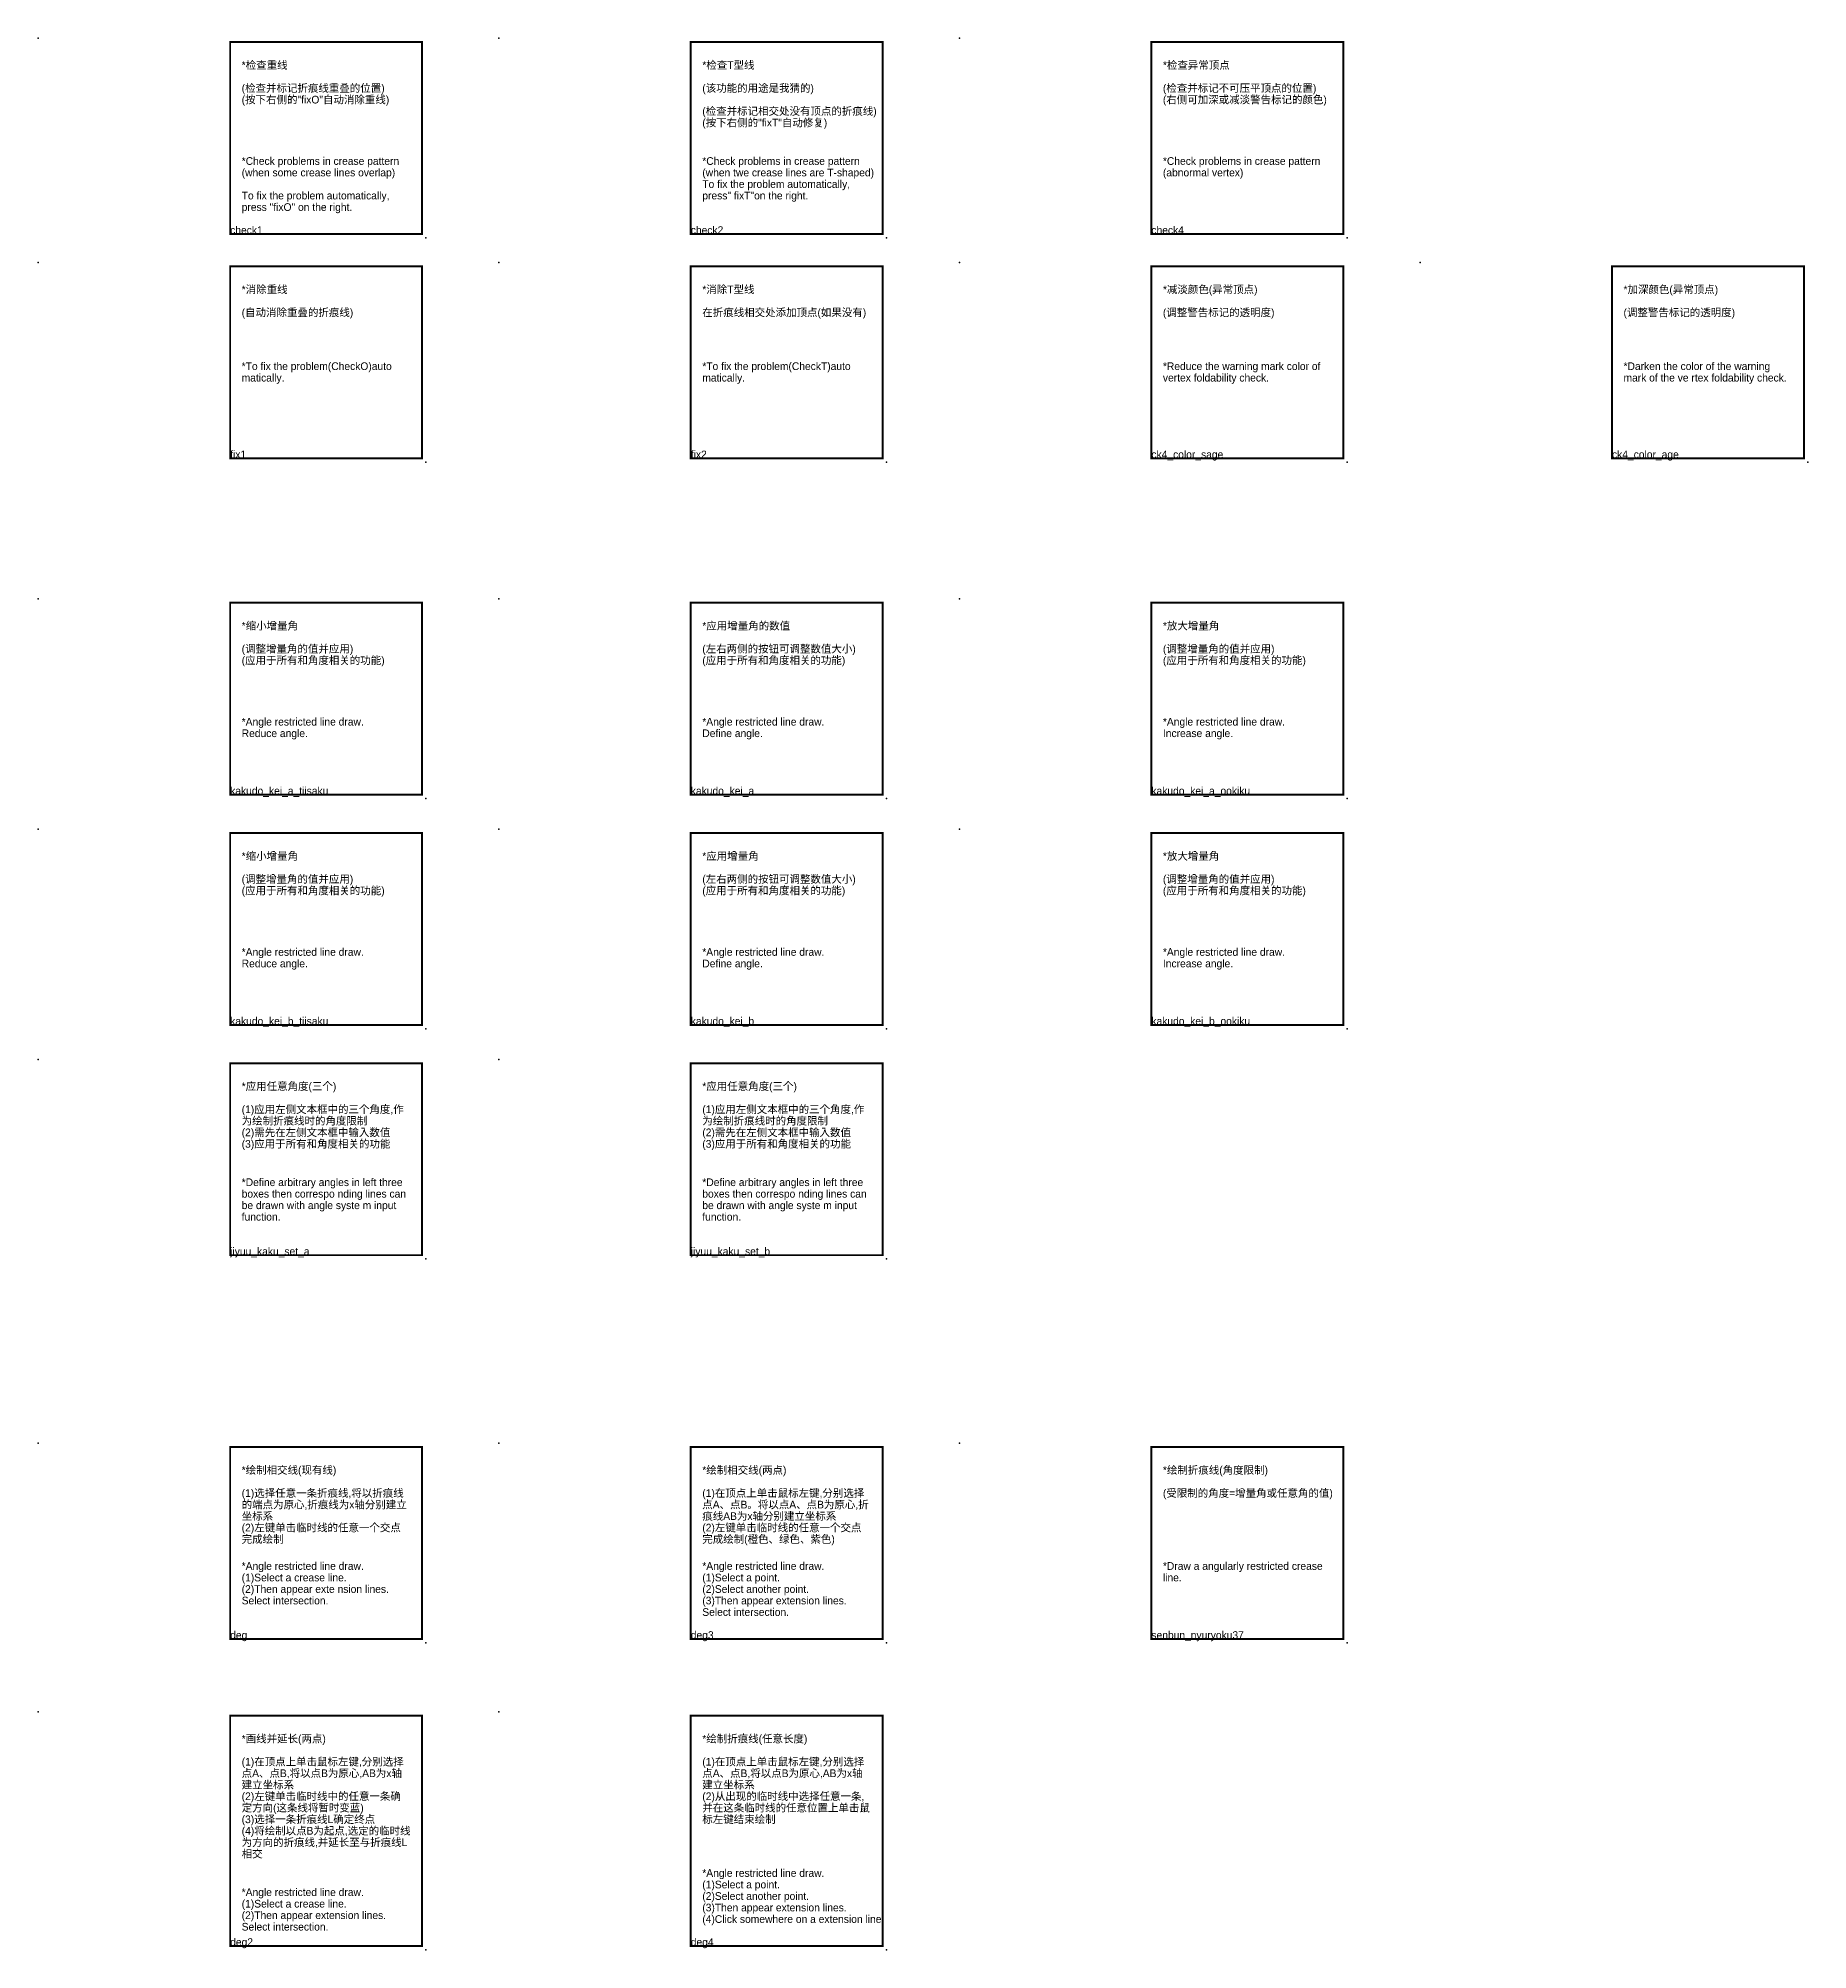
# Model space of a CAD drawing. Header units: millimetres. Extents: x -1842 to 3667, y -2745 to 2263.
# Drawn here: x 2270.6 to 2731.6, y -2186.7 to -1688.6 of the extents above; entities that cross this region are included whole.
import ezdxf

# ---------------------------------------------------------------- set-up
doc = ezdxf.new("R2010")
doc.units = ezdxf.units.MM
doc.header["$LTSCALE"] = 1000
doc.layers.add('1-中文', color=7, linetype='Continuous', lineweight=25)
doc.layers.add('2-英文', color=250, linetype='Continuous', lineweight=25)
doc.layers.add('3-图名', color=6, linetype='Continuous', plot=False, transparency=0.5)
doc.layers.add('4-图框', color=7, linetype='Continuous', true_color=0x81cde4)
doc.styles.add('kucha制图', font='')
doc.styles.get('kucha制图').set_extended_font_data('思源黑体 CN Regular')

# ---------------------------------------------------------------- blocks, each defined once
blk = doc.blocks.new('*U15')
at = {"color": 0, "const_width": 0.5}
blk.add_lwpolyline([(0, -50), (50, -50), (50, 0), (0, 0)], close=True, dxfattribs=at)
at = {"color": 8}
for p in [(-50, 1), (51, -51)]:
    blk.add_point(p, dxfattribs=at)
blk = doc.blocks.new('*U9')
at = {"color": 0, "const_width": 0.5}
blk.add_lwpolyline([(0, -60), (50, -60), (50, 0), (0, 0)], close=True, dxfattribs=at)
at = {"color": 8}
for p in [(-50, 1), (51, -61)]:
    blk.add_point(p, dxfattribs=at)
blk = doc.blocks.new('*U14')
at = {"color": 0, "const_width": 0.5}
blk.add_lwpolyline([(0, -60), (50, -60), (50, 0), (0, 0)], close=True, dxfattribs=at)
at = {"color": 8}
for p in [(-50, 1), (51, -61)]:
    blk.add_point(p, dxfattribs=at)
blk = doc.blocks.new('图名')
at = {"layer": '3-图名', "ltscale": 8, "style": 'kucha制图', "flags": 8}
blk.add_attdef('图名', (0, 0), '', height=2, dxfattribs=at)

msp = doc.modelspace()

# ---------------------------------------------------------------- block references
at = {"layer": '3-图名'}
ref = msp.add_blockref('图名', (2320.63, -1739.57), dxfattribs=at)
ref.add_attrib('图名', 'check1', (2320.63, -1739.57), dxfattribs={"ltscale": 8, "height": 2, "style": 'kucha制图'})
ref = msp.add_blockref('图名', (2440.63, -1739.57), dxfattribs=at)
ref.add_attrib('图名', 'check2', (2440.63, -1739.57), dxfattribs={"ltscale": 8, "height": 2, "style": 'kucha制图'})
ref = msp.add_blockref('图名', (2560.63, -1739.57), dxfattribs=at)
ref.add_attrib('图名', 'check4', (2560.63, -1739.57), dxfattribs={"ltscale": 8, "height": 2, "style": 'kucha制图'})
ref = msp.add_blockref('图名', (2320.63, -1798.03), dxfattribs=at)
ref.add_attrib('图名', 'fix1', (2320.63, -1798.03), dxfattribs={"ltscale": 8, "height": 2, "style": 'kucha制图'})
ref = msp.add_blockref('图名', (2440.63, -1798.03), dxfattribs=at)
ref.add_attrib('图名', 'fix2', (2440.63, -1798.03), dxfattribs={"ltscale": 8, "height": 2, "style": 'kucha制图'})
ref = msp.add_blockref('图名', (2560.63, -1798.03), dxfattribs=at)
ref.add_attrib('图名', 'ck4_color_sage', (2560.63, -1798.03), dxfattribs={"ltscale": 8, "height": 2, "style": 'kucha制图'})
ref = msp.add_blockref('图名', (2680.63, -1798.03), dxfattribs=at)
ref.add_attrib('图名', 'ck4_color_age', (2680.63, -1798.03), dxfattribs={"ltscale": 8, "height": 2, "style": 'kucha制图'})
ref = msp.add_blockref('图名', (2320.63, -1885.68), dxfattribs=at)
ref.add_attrib('图名', 'kakudo_kei_a_tiisaku', (2320.63, -1885.68), dxfattribs={"ltscale": 8, "height": 2, "style": 'kucha制图'})
ref = msp.add_blockref('图名', (2440.63, -1885.68), dxfattribs=at)
ref.add_attrib('图名', 'kakudo_kei_a', (2440.63, -1885.68), dxfattribs={"ltscale": 8, "height": 2, "style": 'kucha制图'})
ref = msp.add_blockref('图名', (2560.63, -1885.68), dxfattribs=at)
ref.add_attrib('图名', 'kakudo_kei_a_ookiku', (2560.63, -1885.68), dxfattribs={"ltscale": 8, "height": 2, "style": 'kucha制图'})
ref = msp.add_blockref('图名', (2320.63, -1945.68), dxfattribs=at)
ref.add_attrib('图名', 'kakudo_kei_b_tiisaku', (2320.63, -1945.68), dxfattribs={"ltscale": 8, "height": 2, "style": 'kucha制图'})
ref = msp.add_blockref('图名', (2440.63, -1945.68), dxfattribs=at)
ref.add_attrib('图名', 'kakudo_kei_b', (2440.63, -1945.68), dxfattribs={"ltscale": 8, "height": 2, "style": 'kucha制图'})
ref = msp.add_blockref('图名', (2560.63, -1945.68), dxfattribs=at)
ref.add_attrib('图名', 'kakudo_kei_b_ookiku', (2560.63, -1945.68), dxfattribs={"ltscale": 8, "height": 2, "style": 'kucha制图'})
ref = msp.add_blockref('图名', (2320.63, -2005.68), dxfattribs=at)
ref.add_attrib('图名', 'jiyuu_kaku_set_a', (2320.63, -2005.68), dxfattribs={"ltscale": 8, "height": 2, "style": 'kucha制图'})
ref = msp.add_blockref('图名', (2440.63, -2005.68), dxfattribs=at)
ref.add_attrib('图名', 'jiyuu_kaku_set_b', (2440.63, -2005.68), dxfattribs={"ltscale": 8, "height": 2, "style": 'kucha制图'})
ref = msp.add_blockref('图名', (2320.63, -2105.68), dxfattribs=at)
ref.add_attrib('图名', 'deg', (2320.63, -2105.68), dxfattribs={"ltscale": 8, "height": 2, "style": 'kucha制图'})
ref = msp.add_blockref('图名', (2440.63, -2105.68), dxfattribs=at)
ref.add_attrib('图名', 'deg3', (2440.63, -2105.68), dxfattribs={"ltscale": 8, "height": 2, "style": 'kucha制图'})
ref = msp.add_blockref('图名', (2560.63, -2105.68), dxfattribs=at)
ref.add_attrib('图名', 'senbun_nyuryoku37', (2560.63, -2105.68), dxfattribs={"ltscale": 8, "height": 2, "style": 'kucha制图'})
ref = msp.add_blockref('图名', (2320.63, -2185.68), dxfattribs=at)
ref.add_attrib('图名', 'deg2', (2320.63, -2185.68), dxfattribs={"ltscale": 8, "height": 2, "style": 'kucha制图'})
ref = msp.add_blockref('图名', (2440.63, -2185.68), dxfattribs=at)
ref.add_attrib('图名', 'deg4', (2440.63, -2185.68), dxfattribs={"ltscale": 8, "height": 2, "style": 'kucha制图'})
at = {"layer": '4-图框'}
for name, p in [('*U15', (2320.63, -1689.57)), ('*U15', (2440.63, -1689.57)), ('*U15', (2560.63, -1689.57)), ('*U15', (2320.63, -1748.03)), ('*U15', (2440.63, -1748.03)), ('*U15', (2560.63, -1748.03)), ('*U15', (2680.63, -1748.03)), ('*U15', (2320.63, -1835.68)), ('*U15', (2440.63, -1835.68)), ('*U15', (2560.63, -1835.68)), ('*U15', (2320.63, -1895.68)), ('*U15', (2440.63, -1895.68)), ('*U15', (2560.63, -1895.68)), ('*U15', (2320.63, -1955.68)), ('*U15', (2440.63, -1955.68)), ('*U15', (2320.63, -2055.68)), ('*U15', (2440.63, -2055.68)), ('*U15', (2560.63, -2055.68)), ('*U9', (2320.63, -2125.68)), ('*U14', (2440.63, -2125.68))]:
    msp.add_blockref(name, p, dxfattribs=at)

# ---------------------------------------------------------------- texts
at = {"layer": '1-中文', "char_height": 2, "attachment_point": 1, "line_spacing_factor": 0.9, "style": 'kucha制图'}
for s, width, heights, insert in [('*检查重线\\P\\P(检查并标记折痕线重叠的位置)\\P(按下右侧的"fixO"自动消除重线)', 44, [0], (2323.63, -1694.57)), ('*检查T型线\\P\\P(该功能的用途是我猜的)\\P\\P(检查并标记相交处没有顶点的折痕线)\\P(按下右侧的"fixT"自动修复)', 47, [0], (2443.63, -1694.57)), ('*检查异常顶点\\P\\P(检查并标记不可压平顶点的位置)\\P(右侧可加深或减淡警告标记的颜色)', 44, [15.27], (2563.63, -1694.57)), ('*消除重线\\P\\P(自动消除重叠的折痕线)', 44, [0], (2323.63, -1753.03)), ('*消除T型线\\P\\P在折痕线相交处添加顶点(如果没有)', 44, [0], (2443.63, -1753.03)), ('*减淡颜色(异常顶点)\\P\\P(调整警告标记的透明度)', 44, [0], (2563.63, -1753.03)), ('*加深颜色(异常顶点)\\P\\P(调整警告标记的透明度)', 44, [0], (2683.63, -1753.03)), ('*缩小增量角\\P\\P(调整增量角的值并应用)\\P(应用于所有和角度相关的功能)', 44, [0], (2323.63, -1840.68)), ('*应用增量角的数值\\P\\P(左右两侧的按钮可调整数值大小)\\P(应用于所有和角度相关的功能)', 44, [0], (2443.63, -1840.68)), ('*放大增量角\\P\\P(调整增量角的值并应用)\\P(应用于所有和角度相关的功能)', 44, [0], (2563.63, -1840.68)), ('*缩小增量角\\P\\P(调整增量角的值并应用)\\P(应用于所有和角度相关的功能)', 44, [0], (2323.63, -1900.68)), ('*应用增量角\\P\\P(左右两侧的按钮可调整数值大小)\\P(应用于所有和角度相关的功能)', 44, [0], (2443.63, -1900.68)), ('*放大增量角\\P\\P(调整增量角的值并应用)\\P(应用于所有和角度相关的功能)', 44, [0], (2563.63, -1900.68)), ('*应用任意角度(三个)\\P\\P(1)应用左侧文本框中的三个角度,作为绘制折痕线时的角度限制\\P(2)需先在左侧文本框中输入数值\\P(3)应用于所有和角度相关的功能', 44, [0], (2323.63, -1960.68)), ('*应用任意角度(三个)\\P\\P(1)应用左侧文本框中的三个角度,作为绘制折痕线时的角度限制\\P(2)需先在左侧文本框中输入数值\\P(3)应用于所有和角度相关的功能', 44, [0], (2443.63, -1960.68)), ('*绘制相交线(现有线)\\P\\P(1)选择任意一条折痕线,将以折痕线的端点为原心,折痕线为x轴分别建立坐标系\\P(2)左键单击临时线的任意一个交点完成绘制', 44, [0], (2323.63, -2060.68)), ('*绘制相交线(两点)\\P\\P(1)在顶点上单击鼠标左键,分别选择点A、点B。将以点A、点B为原心,折痕线AB为x轴分别建立坐标系\\P(2)左键单击临时线的任意一个交点完成绘制(橙色、绿色、紫色)', 44, [0], (2443.63, -2060.68)), ('*绘制折痕线(角度限制)\\P\\P(受限制的角度=增量角或任意角的值)', 44, [0], (2563.63, -2060.68)), ('*画线并延长(两点)\\P\\P(1)在顶点上单击鼠标左键,分别选择点A、点B,将以点B为原心,AB为x轴建立坐标系\\P(2)左键单击临时线中的任意一条确定方向(这条线将暂时变蓝)\\P(3)选择一条折痕线L确定终点\\P(4)将绘制以点B为起点,选定的临时线为方向的折痕线,并延长至与折痕线L相交', 44, [0], (2323.63, -2130.68)), ('*绘制折痕线(任意长度)\\P\\P(1)在顶点上单击鼠标左键,分别选择点A、点B,将以点B为原心,AB为x轴建立坐标系\\P(2)从出现的临时线中选择任意一条,并在这条临时线的任意位置上单击鼠标左键结束绘制', 43.862, [30], (2443.63, -2130.68))]:
    msp.add_mtext_dynamic_manual_height_columns(s, width=width, gutter_width=12.5, heights=heights, dxfattribs=dict(at, insert=insert))
at = {"layer": '2-英文', "char_height": 2, "attachment_point": 1, "line_spacing_factor": 0.9, "style": 'kucha制图'}
for s, width, insert in [('*Check problems in crease pattern\\P(when some crease lines overlap)\\P\\PTo fix the problem automatically, \\Ppress "fixO" on the right.', 44, (2323.63, -1719.57)), ('*Check problems in crease pattern\\P(when twe crease lines are T-shaped)\\PTo fix the problem automatically, \\Ppress" fixT"on the right.', 44, (2443.63, -1719.57)), ('*Check problems in crease pattern\\P(abnormal vertex)', 44, (2563.63, -1719.57)), ('*To fix the problem(CheckO)auto matically.', 44, (2323.63, -1773.03)), ('*To fix the problem(CheckT)auto matically.', 44, (2443.63, -1773.03)), ('*Reduce the warning mark color of vertex foldability check.', 44, (2563.63, -1773.03)), ('*Darken the color of the warning mark of the ve rtex foldability check.', 44, (2683.63, -1773.03)), ('*Angle restricted line draw.\\PReduce angle.', 44, (2323.63, -1865.68)), ('*Angle restricted line draw.\\PDefine angle.', 44, (2443.63, -1865.68)), ('*Angle restricted line draw.\\PIncrease angle.', 44, (2563.63, -1865.68)), ('*Angle restricted line draw.\\PReduce angle.', 44, (2323.63, -1925.68)), ('*Angle restricted line draw.\\PDefine angle.', 44, (2443.63, -1925.68)), ('*Angle restricted line draw.\\PIncrease angle.', 44, (2563.63, -1925.68)), ('*Define arbitrary angles in left three boxes then correspo nding lines can be drawn with angle syste m input function.', 44, (2323.63, -1985.68)), ('*Define arbitrary angles in left three boxes then correspo nding lines can be drawn with angle syste m input function.', 44, (2443.63, -1985.68)), ('*Angle restricted line draw.\\P(1)Select a crease line.\\P(2)Then appear exte nsion lines. Select intersection.', 44, (2323.63, -2085.68)), ('*Angle restricted line draw.\\P(1)Select a point.\\P(2)Select another point.\\P(3)Then appear extension lines. Select intersection.', 44, (2443.63, -2085.68)), ('*Draw a angularly restricted crease line.', 44, (2563.63, -2085.68)), ('*Angle restricted line draw.\\P(1)Select a point.\\P(2)Select another point.\\P(3)Then appear extension lines. \\P(4)Click somewhere on a extension line.', 45.2083, (2443.63, -2165.68)), ('*Angle restricted line draw.\\P(1)Select a crease line.\\P(2)Then appear extension lines. Select intersection.', 44.7612, (2323.63, -2170.68))]:
    msp.add_mtext_dynamic_manual_height_columns(s, width=width, gutter_width=12.5, heights=[0], dxfattribs=dict(at, insert=insert))

doc.saveas('drawing.dxf')
